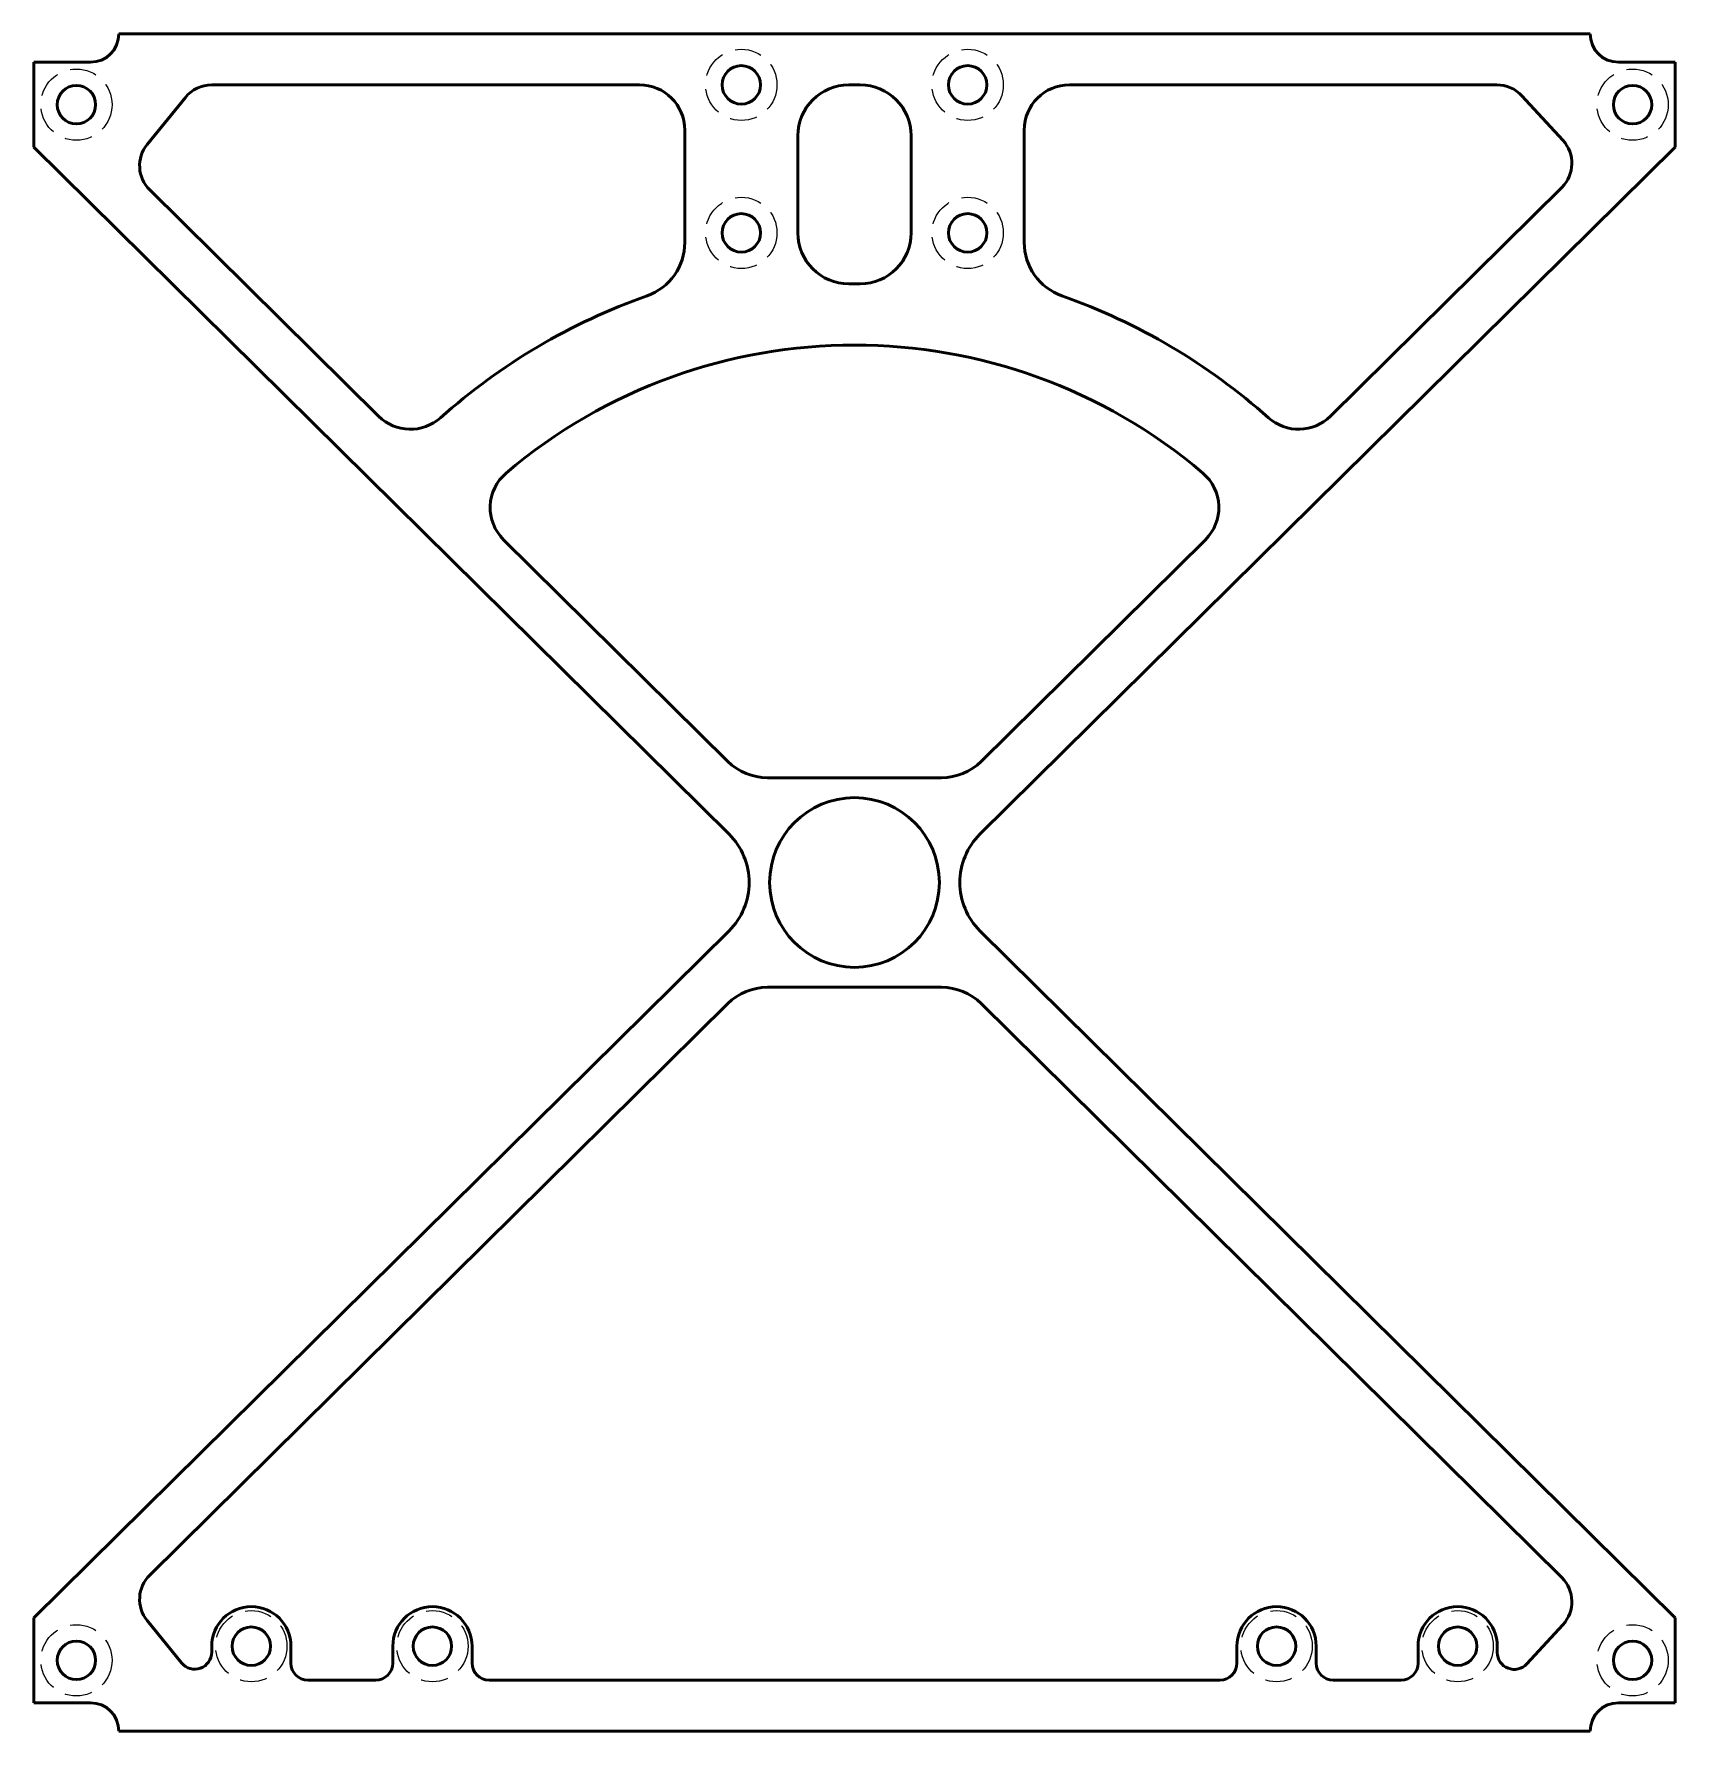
# Model space of a CAD drawing. Header units: millimetres. Extents: x 142 to 288, y 73 to 224.
import ezdxf

# ---------------------------------------------------------------- set-up
doc = ezdxf.new("R2010")
doc.units = ezdxf.units.MM
doc.header["$LTSCALE"] = 0.75
doc.linetypes.add('HIDDEN2', pattern=[4.7625, 3.175, -1.5875])
doc.layers.add('숨김', color=7, linetype='HIDDEN2', lineweight=25)
doc.layers.add('표시', color=7, linetype='Continuous', lineweight=50)

msp = doc.modelspace()

# ---------------------------------------------------------------- linework, layer by layer
at = {"layer": '숨김'}
for centre in [(205, 219.000001, -1), (225, 219.000001, -1), (146.25, 217.248725, -1), (283.75, 217.248725, -1), (205, 205.915027, -1), (225, 205.915027, -1), (161.706744, 81, -1), (177.706744, 81, -1), (252.293256, 81, -1), (268.293256, 81, -1), (146.25, 79.751275, -1), (283.75, 79.751275, -1)]:
    msp.add_circle(centre, 3.15, dxfattribs=at)
at = {"layer": '표시', "extrusion": (-1e-16, -1, 0)}
for p, q in [((150, 223.500001, 1), (280, 223.500001, 1)), ((147.5, 221.000001, 1), (142.5, 221.000001, 1)), ((142.5, 221.000001, 1), (142.5, 213.5, 1)), ((287.5, 221.000001, 1), (282.5, 221.000001, 1)), ((287.5, 213.5, 1), (287.5, 221.000001, 1)), ((152.50776, 213.737233, 1), (155.87705, 217.890114, 1)), ((158.206744, 219.000001, 1), (196, 219.000001, 1)), ((214.5, 219, 1), (215.5, 219, 1)), ((234, 219.000001, 1), (271.761483, 219.000001, 1)), ((273.968852, 218.031631, 1), (277.590409, 214.096804, 1)), ((200, 215.000001, 1), (200, 205.068544, 1)), ((230, 205.068544, 1), (230, 215.000001, 1)), ((142.5, 213.5, 1), (203.913148, 152.76617, 1)), ((210, 205.915027, 1), (210, 214.5, 1)), ((220, 214.5, 1), (220, 205.915027, 1)), ((226.086852, 152.76617, 1), (287.5, 213.5, 1)), ((172.949004, 189.716669, 1), (152.727964, 209.714035, 1)), ((277.492529, 209.932089, 1), (257.050996, 189.716669, 1)), ((215.5, 201.415027, 1), (214.5, 201.415027, 1)), ((203.799565, 159.20736, 1), (184.000062, 178.787851, 1)), ((245.999938, 178.787851, 1), (226.200435, 159.20736, 1)), ((222.684618, 157.762501, 1), (207.315382, 157.762501, 1)), ((203.913148, 144.23383, 1), (142.5, 83.5, 1)), ((287.5, 83.5, 1), (226.086852, 144.23383, 1)), ((207.315382, 139.2375, 1), (222.684618, 139.2375, 1)), ((152.727964, 87.285966, 1), (203.799565, 137.792642, 1)), ((226.200435, 137.792642, 1), (277.492529, 87.067912, 1)), ((142.5, 83.5, 1), (142.5, 75.999999, 1)), ((155.541897, 79.522986, 1), (152.50776, 83.262768, 1)), ((277.590409, 82.903197, 1), (274.396941, 79.433489, 1)), ((287.5, 75.999999, 1), (287.5, 83.5, 1)), ((158.206744, 81, 1), (158.206744, 80.468043, 1)), ((165.206744, 81, 1), (165.206744, 79.5, 1)), ((174.206744, 81, 1), (174.206744, 79.5, 1)), ((181.206744, 81, 1), (181.206744, 79.5, 1)), ((248.793256, 81, 1), (248.793256, 79.5, 1)), ((255.793256, 81, 1), (255.793256, 79.5, 1)), ((264.793256, 81, 1), (264.793256, 79.5, 1)), ((271.793256, 81, 1), (271.793256, 80.449304, 1)), ((172.706744, 78, 1), (166.706744, 78, 1)), ((247.293256, 78, 1), (182.706744, 78, 1)), ((263.293256, 78, 1), (257.293256, 78, 1)), ((142.5, 75.999999, 1), (147.5, 75.999999, 1)), ((282.5, 75.999999, 1), (287.5, 75.999999, 1)), ((280, 73.499999, 1), (150, 73.499999, 1))]:
    msp.add_line(p, q, dxfattribs=at)
at = {"layer": '표시', "extrusion": (5e-16, -3e-16, -1)}
for centre in [(-205, 219.000001, -1), (-225, 219.000001, -1), (-146.25, 217.248725, -1), (-283.75, 217.248725, -1), (-205, 205.915027, -1), (-225, 205.915027, -1), (-161.706744, 81, -1), (-177.706744, 81, -1), (-252.293256, 81, -1), (-268.293256, 81, -1), (-146.25, 79.751275, -1), (-283.75, 79.751275, -1)]:
    msp.add_circle(centre, 1.7, dxfattribs=at)
at = {"layer": '표시', "extrusion": (6e-16, -3e-16, -1)}
msp.add_circle((-215, 148.5, -1), 7.5, dxfattribs=at)
at = {"layer": '표시'}
for centre, radius, start, end in [((147.5, 223.500001, 1), 2.5, 270, 0), ((282.5, 223.500001, 1), 2.5, 180, 270), ((196, 215.000001, 1), 4, 0, 90), ((234, 215.000001, 1), 4, 90, 180), ((195, 205.068544, 1), 5, 289.471221, 0), ((235, 205.068544, 1), 5, 180, 250.528779), ((215, 148.500001, 1), 55, 109.471221, 131.686672), ((215, 148.500001, 1), 55, 48.313328, 70.528779), ((175.761657, 192.560782, 1), 4, 225.318646, 311.686672), ((254.238343, 192.560782, 1), 4, 228.313328, 314.681354), ((186.812716, 181.631965, 1), 4, 130.389742, 225.318646), ((243.187284, 181.631965, 1), 4, 314.681354, 49.610258), ((207.315382, 162.762501, 1), 5, 225.318646, 270), ((222.684618, 162.762501, 1), 5, 270, 314.681354), ((207.315382, 134.2375, 1), 5, 90, 134.681354), ((222.684618, 134.2375, 1), 5, 45.318646, 90), ((161.706744, 81, 1), 3.5, 0, 180), ((177.706744, 81, 1), 3.5, 0, 180), ((252.293256, 81, 1), 3.5, 0, 180), ((268.293256, 81, 1), 3.5, 0, 180), ((156.706744, 80.468043, 1), 1.5, 219.052897, 0), ((273.293256, 80.449304, 1), 1.5, 180, 317.373992), ((166.706744, 79.5, 1), 1.5, 180, 270), ((172.706744, 79.5, 1), 1.5, 270, 0), ((182.706744, 79.5, 1), 1.5, 180, 270), ((247.293256, 79.5, 1), 1.5, 270, 0), ((257.293256, 79.5, 1), 1.5, 180, 270), ((263.293256, 79.5, 1), 1.5, 270, 0), ((147.5, 73.499999, 1), 2.5, 360, 90), ((282.5, 73.499999, 1), 2.5, 90, 180)]:
    msp.add_arc(centre, radius, start, end, dxfattribs=at)
at = {"layer": '표시', "extrusion": (5e-16, -3e-16, -1)}
for centre, radius, start, end in [((-158.206744, 216.000001, -1), 3, 39.052897, 90), ((-271.761483, 216.000001, -1), 3, 90, 137.373992), ((-154.837454, 211.84712, -1), 3, 314.681354, 39.052897), ((-275.383039, 212.065174, -1), 3, 137.373992, 225.318646), ((-199.694168, 148.5, -1), 6, 134.681354, 225.318646), ((-230.305832, 148.5, -1), 6, 314.681354, 45.318646), ((-154.837454, 85.152881, -1), 3, 320.947103, 45.318646), ((-275.383039, 84.934827, -1), 3, 134.681354, 222.626008)]:
    msp.add_arc(centre, radius, start, end, dxfattribs=at)
at = {"layer": '표시', "extrusion": (7e-16, -3e-16, -1)}
for centre, radius, start, end in [((-214.5, 214.5, -1), 4.5, 0, 90), ((-215.5, 214.5, -1), 4.5, 90, 180), ((-214.5, 205.915027, -1), 4.5, 270, 0), ((-215.5, 205.915027, -1), 4.5, 180, 270), ((-215, 148.500001, -1), 47.5, 49.610258, 130.389742)]:
    msp.add_arc(centre, radius, start, end, dxfattribs=at)

doc.saveas('drawing.dxf')
